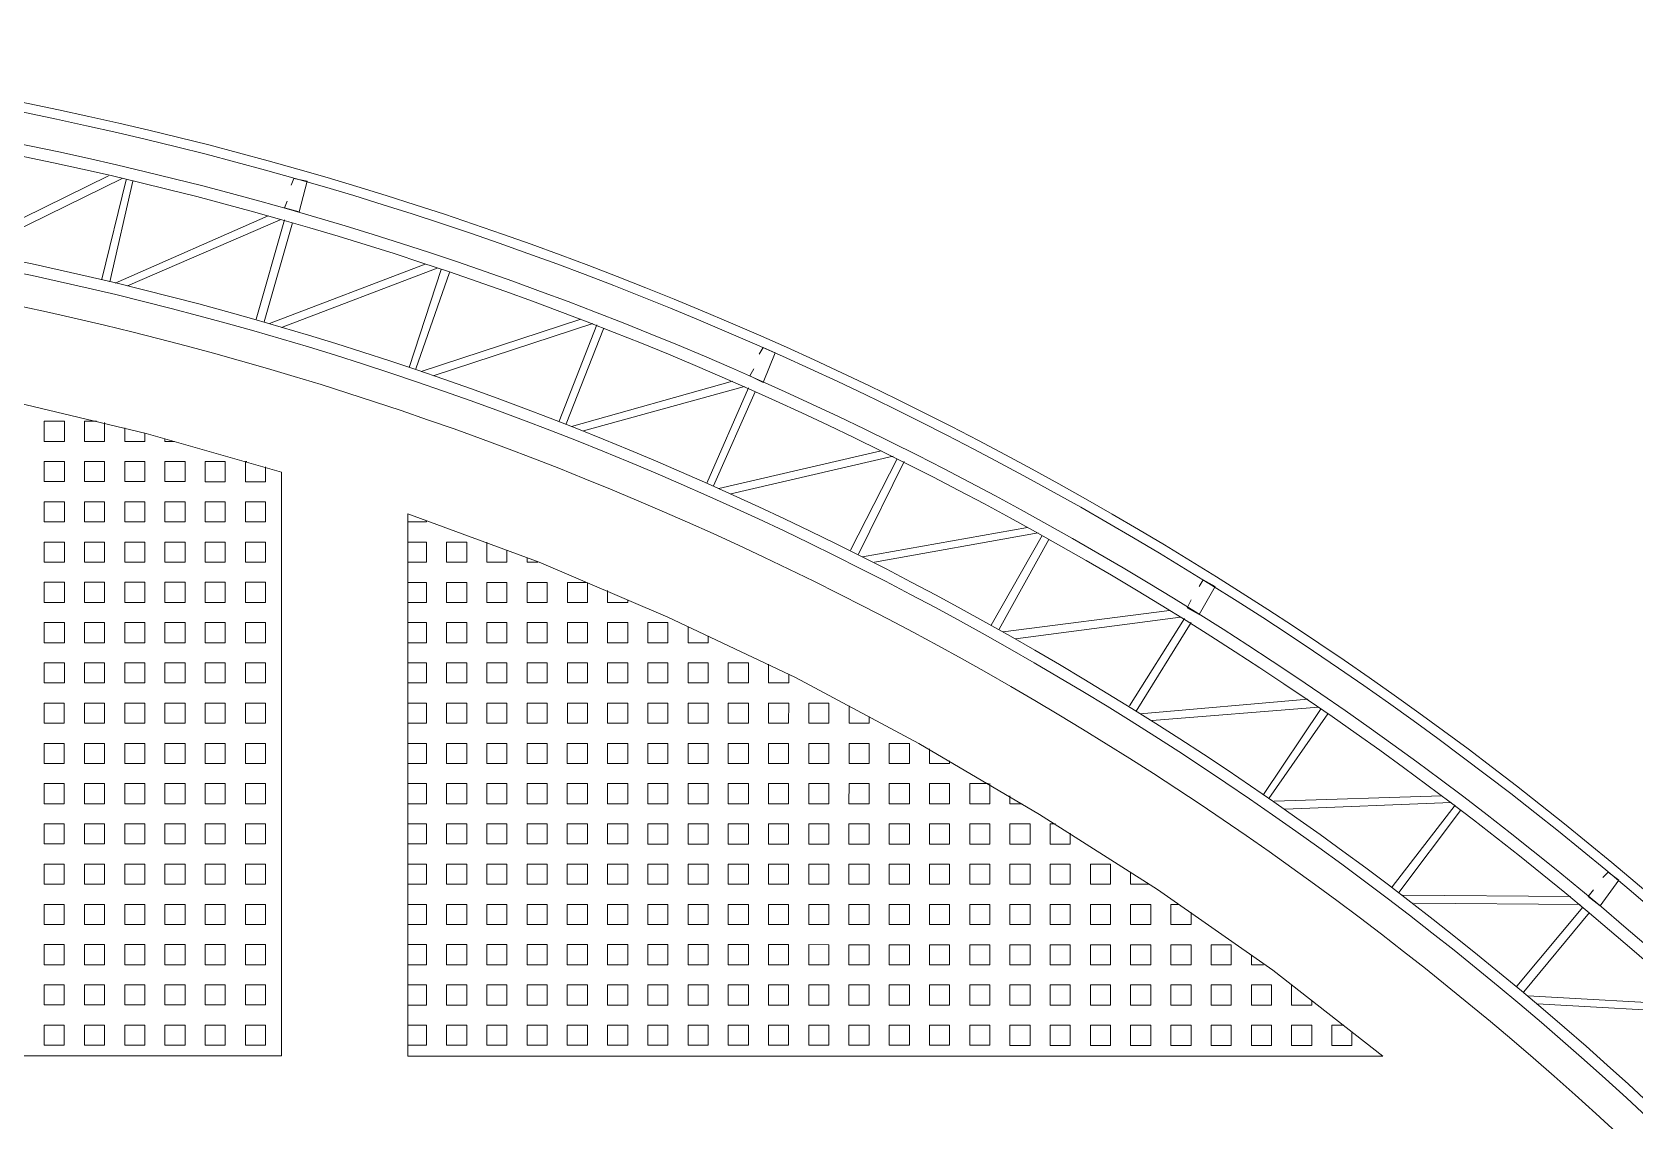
# Model space of a CAD drawing. Extents: x 3377 to 3790, y 1673 to 1846.
# Drawn here: x 3527.58 to 3532.64, y 1755.6 to 1759.04 of the extents above; entities that cross this region are included whole.
import ezdxf

# ---------------------------------------------------------------- set-up
doc = ezdxf.new("R2010")
doc.units = 0
doc.header["$LTSCALE"] = 2
doc.layers.add('PDF7_0', color=7, linetype='Continuous', true_color=0xc6c6c6)
doc.layers.add('PDF7_04-DETALHE', color=7, linetype='Continuous', true_color=0xc6c6c6)

msp = doc.modelspace()

# ---------------------------------------------------------------- linework, layer by layer
at = {"layer": 'PDF7_0', "color": 7, "lineweight": 0}
msp.add_lwpolyline([(3535.3864, 1752.8449), (3535.4118, 1752.8576, 0.281721), (3525.3159, 1759.0363, 0.281573), (3515.2191, 1752.859), (3515.2488, 1752.8463, -0.281585), (3525.3159, 1759.0067, -0.281456)], format="xyb", close=True, dxfattribs=at)
for points in [[(3535.1368, 1753.0988, 0.27384), (3525.3159, 1758.9051, 0.27384), (3515.4942, 1753.1002), (3515.8454, 1752.9055, -0.273455), (3525.3159, 1758.5073, -0.273821), (3534.7856, 1752.9042), (3534.739, 1752.9889), (3535.0902, 1753.1877), (3535.1368, 1753.0988), (3535.2129, 1752.9042), (3534.6713, 1752.9042, 0.272283), (3525.3158, 1758.4058, 0.272651), (3515.9597, 1752.9055), (3515.8454, 1752.9055), (3515.4434, 1752.9055)], [(3535.086, 1753.1158, 0.272189), (3525.3159, 1758.8713, 0.272189), (3515.545, 1753.1171), (3515.8285, 1752.9563, -0.272462), (3525.3159, 1758.5454), (3525.3159, 1758.8713), (3525.3159, 1758.5454, -0.272294), (3534.8025, 1752.955)]]:
    msp.add_lwpolyline(points, format="xyb", dxfattribs=at)
for points in [[(3527.8209, 1758.5833), (3527.347, 1758.3506)], [(3527.8632, 1758.5749), (3527.3893, 1758.3422)], [(3527.7997, 1758.2575), (3527.8759, 1758.5706)], [(3527.8251, 1758.2491), (3527.8971, 1758.5664)], [(3528.3964, 1758.5537), (3528.4048, 1758.5748), (3528.4472, 1758.5664), (3528.4218, 1758.4691), (3528.3752, 1758.4818), (3528.3837, 1758.5029)], [(3528.3244, 1758.4564), (3527.842, 1758.2448)], [(3528.3625, 1758.4437), (3527.8801, 1758.2364)], [(3528.2863, 1758.1305), (3528.3752, 1758.4437)], [(3528.3117, 1758.1221), (3528.4006, 1758.4352)], [(3528.8195, 1758.304), (3528.3286, 1758.1178)], [(3528.8576, 1758.2913), (3528.3667, 1758.1052)], [(3528.7687, 1757.9782), (3528.8703, 1758.2871)], [(3528.7899, 1757.9739), (3528.8957, 1758.2786)], [(3529.3104, 1758.1305), (3528.8068, 1757.9655)], [(3529.3484, 1758.1178), (3528.8449, 1757.9528)], [(3529.2426, 1757.8089), (3529.3611, 1758.1135)], [(3529.2638, 1757.8004), (3529.3823, 1758.1009)], [(3529.8731, 1758.0204), (3529.8858, 1758.0416), (3529.9239, 1758.0246), (3529.8858, 1757.9316), (3529.8435, 1757.9527), (3529.8562, 1757.9739)], [(3529.7885, 1757.9358), (3529.2807, 1757.792)], [(3529.8266, 1757.9189), (3529.3188, 1757.7793)], [(3529.7081, 1757.6142), (3529.8393, 1757.9146)], [(3529.7292, 1757.6057), (3529.8604, 1757.9019)], [(3530.2582, 1757.7157), (3529.7462, 1757.5973)], [(3530.2963, 1757.6988), (3529.7842, 1757.5804)], [(3530.1608, 1757.4026), (3530.309, 1757.6903)], [(3528.3666, 1755.8075), (3528.3667, 1757.6482)], [(3530.1862, 1757.3899), (3530.3301, 1757.6819)], [(3528.7643, 1755.8074), (3528.7644, 1757.5169)], [(3530.7194, 1757.4745), (3530.1989, 1757.3814)], [(3530.7532, 1757.4576), (3530.237, 1757.3645)], [(3530.6051, 1757.1656), (3530.7659, 1757.4491)], [(3530.6305, 1757.1529), (3530.7871, 1757.4364)], [(3531.261, 1757.2883), (3531.2737, 1757.3094), (3531.3118, 1757.2883), (3531.261, 1757.1994), (3531.2229, 1757.2206), (3531.2356, 1757.246)], [(3531.1679, 1757.2121), (3530.6432, 1757.1445)], [(3531.2018, 1757.191), (3530.6813, 1757.1233)], [(3531.041, 1756.9117), (3531.2145, 1757.1867)], [(3531.0621, 1756.8948), (3531.2356, 1757.174)], [(3531.6037, 1756.9328), (3531.0748, 1756.8863)], [(3531.6376, 1756.9074), (3531.1129, 1756.8651)], [(3531.4641, 1756.6324), (3531.6461, 1756.9032)], [(3531.481, 1756.6197), (3531.6672, 1756.8863)], [(3532.0269, 1756.6281), (3531.4979, 1756.6112)], [(3532.0565, 1756.607), (3531.5318, 1756.5858)], [(3531.8703, 1756.3404), (3532.0692, 1756.5985)], [(3531.8914, 1756.3235), (3532.0861, 1756.5816)], [(3532.5346, 1756.37), (3532.5516, 1756.3869), (3532.5854, 1756.3615), (3532.5262, 1756.2811), (3532.4881, 1756.3107), (3532.505, 1756.3319)], [(3532.4331, 1756.3107), (3531.9041, 1756.315)], [(3532.4627, 1756.2853), (3531.938, 1756.2896)], [(3532.2638, 1756.0272), (3532.4712, 1756.2769)], [(3532.2849, 1756.0103), (3532.4923, 1756.2599)], [(3532.8223, 1755.968), (3532.2976, 1755.9976)], [(3532.852, 1755.9426), (3532.3273, 1755.9722)]]:
    msp.add_lwpolyline(points, dxfattribs=at)
for points in [[(3522.2691, 1757.6486), (3522.269, 1755.8079), (3528.3666, 1755.8075), (3528.3667, 1757.6482), (3527.9393, 1757.7709), (3527.512, 1757.8725), (3527.0761, 1757.9571), (3526.6403, 1758.0206), (3526.2002, 1758.0672), (3525.7601, 1758.0969), (3525.3158, 1758.1054), (3524.8757, 1758.0969), (3524.4314, 1758.0673), (3523.9956, 1758.0208), (3523.5555, 1757.9574), (3523.1239, 1757.8728), (3522.6923, 1757.7712)], [(3531.8406, 1755.8072), (3531.4937, 1756.0781), (3531.1298, 1756.332), (3530.7574, 1756.569), (3530.3766, 1756.7933), (3529.9873, 1757.0006), (3529.5853, 1757.1911), (3529.1791, 1757.3646), (3528.7644, 1757.5169), (3528.7643, 1755.8074)]]:
    msp.add_lwpolyline(points, close=True, dxfattribs=at)
at = {"layer": 'PDF7_04-DETALHE', "lineweight": 0}
for points in [[(3527.6812, 1757.809), (3527.6812, 1757.7455), (3527.6177, 1757.7455), (3527.6177, 1757.809)], [(3527.6812, 1757.682), (3527.6812, 1757.6186), (3527.6177, 1757.6186), (3527.6177, 1757.6821)], [(3527.8081, 1757.682), (3527.8081, 1757.6186), (3527.7447, 1757.6186), (3527.7447, 1757.682)], [(3527.9351, 1757.682), (3527.9351, 1757.6186), (3527.8716, 1757.6186), (3527.8716, 1757.682)], [(3528.062, 1757.682), (3528.062, 1757.6186), (3527.9986, 1757.6186), (3527.9986, 1757.682)], [(3528.189, 1757.682), (3528.189, 1757.6185), (3528.1255, 1757.6185), (3528.1255, 1757.682)], [(3527.6812, 1757.5551), (3527.6812, 1757.4916), (3527.6177, 1757.4916), (3527.6177, 1757.5551)], [(3527.8081, 1757.5551), (3527.8081, 1757.4916), (3527.7447, 1757.4916), (3527.7447, 1757.5551)], [(3527.9351, 1757.5551), (3527.9351, 1757.4916), (3527.8716, 1757.4916), (3527.8716, 1757.5551)], [(3528.062, 1757.5551), (3528.062, 1757.4916), (3527.9985, 1757.4916), (3527.9986, 1757.5551)], [(3528.189, 1757.5551), (3528.189, 1757.4916), (3528.1255, 1757.4916), (3528.1255, 1757.5551)], [(3528.3159, 1757.5551), (3528.3159, 1757.4916), (3528.2524, 1757.4916), (3528.2524, 1757.5551)], [(3527.6812, 1757.4282), (3527.6812, 1757.3647), (3527.6177, 1757.3647), (3527.6177, 1757.4282)], [(3527.8081, 1757.4281), (3527.8081, 1757.3647), (3527.7447, 1757.3647), (3527.7447, 1757.4282)], [(3527.9351, 1757.4281), (3527.9351, 1757.3647), (3527.8716, 1757.3647), (3527.8716, 1757.4281)], [(3528.062, 1757.4281), (3528.062, 1757.3647), (3527.9985, 1757.3647), (3527.9985, 1757.4281)], [(3528.189, 1757.4281), (3528.189, 1757.3647), (3528.1255, 1757.3647), (3528.1255, 1757.4281)], [(3528.3159, 1757.4281), (3528.3159, 1757.3646), (3528.2524, 1757.3646), (3528.2524, 1757.4281)], [(3528.9506, 1757.4281), (3528.9506, 1757.3646), (3528.8872, 1757.3646), (3528.8872, 1757.4281)], [(3527.6812, 1757.3012), (3527.6812, 1757.2377), (3527.6177, 1757.2377), (3527.6177, 1757.3012)], [(3527.8081, 1757.3012), (3527.8081, 1757.2377), (3527.7446, 1757.2377), (3527.7446, 1757.3012)], [(3527.9351, 1757.3012), (3527.9351, 1757.2377), (3527.8716, 1757.2377), (3527.8716, 1757.3012)], [(3528.062, 1757.3012), (3528.062, 1757.2377), (3527.9985, 1757.2377), (3527.9985, 1757.3012)], [(3528.189, 1757.3012), (3528.1889, 1757.2377), (3528.1255, 1757.2377), (3528.1255, 1757.3012)], [(3528.3159, 1757.3012), (3528.3159, 1757.2377), (3528.2524, 1757.2377), (3528.2524, 1757.3012)], [(3528.9506, 1757.3011), (3528.9506, 1757.2377), (3528.8871, 1757.2377), (3528.8871, 1757.3011)], [(3529.0776, 1757.3011), (3529.0776, 1757.2376), (3529.0141, 1757.2377), (3529.0141, 1757.3011)], [(3529.2045, 1757.3011), (3529.2045, 1757.2376), (3529.141, 1757.2376), (3529.141, 1757.3011)], [(3527.6812, 1757.1743), (3527.6812, 1757.1108), (3527.6177, 1757.1108), (3527.6177, 1757.1743)], [(3527.8081, 1757.1743), (3527.8081, 1757.1108), (3527.7446, 1757.1108), (3527.7446, 1757.1743)], [(3527.9351, 1757.1743), (3527.9351, 1757.1108), (3527.8716, 1757.1108), (3527.8716, 1757.1743)], [(3528.062, 1757.1742), (3528.062, 1757.1108), (3527.9985, 1757.1108), (3527.9985, 1757.1742)], [(3528.1889, 1757.1742), (3528.1889, 1757.1108), (3528.1255, 1757.1108), (3528.1255, 1757.1742)], [(3528.3159, 1757.1742), (3528.3159, 1757.1108), (3528.2524, 1757.1108), (3528.2524, 1757.1742)], [(3528.9506, 1757.1742), (3528.9506, 1757.1107), (3528.8871, 1757.1107), (3528.8871, 1757.1742)], [(3529.0776, 1757.1742), (3529.0776, 1757.1107), (3529.0141, 1757.1107), (3529.0141, 1757.1742)], [(3529.2045, 1757.1742), (3529.2045, 1757.1107), (3529.141, 1757.1107), (3529.141, 1757.1742)], [(3529.3314, 1757.1742), (3529.3314, 1757.1107), (3529.268, 1757.1107), (3529.268, 1757.1742)], [(3529.4584, 1757.1742), (3529.4584, 1757.1107), (3529.3949, 1757.1107), (3529.3949, 1757.1742)], [(3529.5853, 1757.1741), (3529.5853, 1757.1107), (3529.5219, 1757.1107), (3529.5219, 1757.1741)], [(3527.6812, 1757.0473), (3527.6812, 1756.9839), (3527.6177, 1756.9839), (3527.6177, 1757.0473)], [(3527.8081, 1757.0473), (3527.8081, 1756.9838), (3527.7446, 1756.9838), (3527.7446, 1757.0473)], [(3527.935, 1757.0473), (3527.935, 1756.9838), (3527.8716, 1756.9838), (3527.8716, 1757.0473)], [(3528.062, 1757.0473), (3528.062, 1756.9838), (3527.9985, 1756.9838), (3527.9985, 1757.0473)], [(3528.1889, 1757.0473), (3528.1889, 1756.9838), (3528.1255, 1756.9838), (3528.1255, 1757.0473)], [(3528.3159, 1757.0473), (3528.3159, 1756.9838), (3528.2524, 1756.9838), (3528.2524, 1757.0473)], [(3528.9506, 1757.0472), (3528.9506, 1756.9838), (3528.8871, 1756.9838), (3528.8871, 1757.0472)], [(3529.0775, 1757.0472), (3529.0775, 1756.9838), (3529.0141, 1756.9838), (3529.0141, 1757.0472)], [(3529.2045, 1757.0472), (3529.2045, 1756.9838), (3529.141, 1756.9838), (3529.141, 1757.0472)], [(3529.3314, 1757.0472), (3529.3314, 1756.9837), (3529.268, 1756.9837), (3529.268, 1757.0472)], [(3529.4584, 1757.0472), (3529.4584, 1756.9837), (3529.3949, 1756.9837), (3529.3949, 1757.0472)], [(3529.5853, 1757.0472), (3529.5853, 1756.9837), (3529.5219, 1756.9837), (3529.5219, 1757.0472)], [(3529.7123, 1757.0472), (3529.7123, 1756.9837), (3529.6488, 1756.9837), (3529.6488, 1757.0472)], [(3529.8392, 1757.0472), (3529.8392, 1756.9837), (3529.7757, 1756.9837), (3529.7757, 1757.0472)], [(3527.6811, 1756.9204), (3527.6811, 1756.8569), (3527.6177, 1756.8569), (3527.6177, 1756.9204)], [(3527.8081, 1756.9204), (3527.8081, 1756.8569), (3527.7446, 1756.8569), (3527.7446, 1756.9204)], [(3527.935, 1756.9204), (3527.935, 1756.8569), (3527.8716, 1756.8569), (3527.8716, 1756.9204)], [(3528.062, 1756.9204), (3528.062, 1756.8569), (3527.9985, 1756.8569), (3527.9985, 1756.9204)], [(3528.1889, 1756.9203), (3528.1889, 1756.8569), (3528.1255, 1756.8569), (3528.1255, 1756.9203)], [(3528.3159, 1756.9203), (3528.3159, 1756.8569), (3528.2524, 1756.8569), (3528.2524, 1756.9203)], [(3528.9506, 1756.9203), (3528.9506, 1756.8568), (3528.8871, 1756.8568), (3528.8871, 1756.9203)], [(3529.0775, 1756.9203), (3529.0775, 1756.8568), (3529.0141, 1756.8568), (3529.0141, 1756.9203)], [(3529.2045, 1756.9203), (3529.2045, 1756.8568), (3529.141, 1756.8568), (3529.141, 1756.9203)], [(3529.3314, 1756.9203), (3529.3314, 1756.8568), (3529.268, 1756.8568), (3529.268, 1756.9203)], [(3529.4584, 1756.9203), (3529.4584, 1756.8568), (3529.3949, 1756.8568), (3529.3949, 1756.9203)], [(3529.5853, 1756.9203), (3529.5853, 1756.8568), (3529.5218, 1756.8568), (3529.5218, 1756.9203)], [(3529.7123, 1756.9202), (3529.7123, 1756.8568), (3529.6488, 1756.8568), (3529.6488, 1756.9202)], [(3529.8392, 1756.9202), (3529.8392, 1756.8568), (3529.7757, 1756.8568), (3529.7757, 1756.9202)], [(3529.9662, 1756.9202), (3529.9661, 1756.8568), (3529.9027, 1756.8568), (3529.9027, 1756.9202)], [(3530.0931, 1756.9202), (3530.0931, 1756.8567), (3530.0296, 1756.8568), (3530.0296, 1756.9202)], [(3527.6811, 1756.7934), (3527.6811, 1756.73), (3527.6177, 1756.73), (3527.6177, 1756.7934)], [(3527.8081, 1756.7934), (3527.8081, 1756.73), (3527.7446, 1756.73), (3527.7446, 1756.7934)], [(3527.935, 1756.7934), (3527.935, 1756.7299), (3527.8716, 1756.7299), (3527.8716, 1756.7934)], [(3528.062, 1756.7934), (3528.062, 1756.7299), (3527.9985, 1756.7299), (3527.9985, 1756.7934)], [(3528.1889, 1756.7934), (3528.1889, 1756.7299), (3528.1254, 1756.7299), (3528.1254, 1756.7934)], [(3528.3159, 1756.7934), (3528.3159, 1756.7299), (3528.2524, 1756.7299), (3528.2524, 1756.7934)], [(3528.9506, 1756.7933), (3528.9506, 1756.7299), (3528.8871, 1756.7299), (3528.8871, 1756.7934)], [(3529.0775, 1756.7933), (3529.0775, 1756.7299), (3529.0141, 1756.7299), (3529.0141, 1756.7933)], [(3529.2045, 1756.7933), (3529.2045, 1756.7299), (3529.141, 1756.7299), (3529.141, 1756.7933)], [(3529.3314, 1756.7933), (3529.3314, 1756.7299), (3529.2679, 1756.7299), (3529.2679, 1756.7933)], [(3529.4584, 1756.7933), (3529.4584, 1756.7298), (3529.3949, 1756.7298), (3529.3949, 1756.7933)], [(3529.5853, 1756.7933), (3529.5853, 1756.7298), (3529.5218, 1756.7298), (3529.5218, 1756.7933)], [(3529.7123, 1756.7933), (3529.7123, 1756.7298), (3529.6488, 1756.7298), (3529.6488, 1756.7933)], [(3529.8392, 1756.7933), (3529.8392, 1756.7298), (3529.7757, 1756.7298), (3529.7757, 1756.7933)], [(3529.9661, 1756.7933), (3529.9661, 1756.7298), (3529.9027, 1756.7298), (3529.9027, 1756.7933)], [(3530.0931, 1756.7933), (3530.0931, 1756.7298), (3530.0296, 1756.7298), (3530.0296, 1756.7933)], [(3530.22, 1756.7933), (3530.22, 1756.7298), (3530.1566, 1756.7298), (3530.1566, 1756.7933)], [(3530.347, 1756.7933), (3530.347, 1756.7298), (3530.2835, 1756.7298), (3530.2835, 1756.7933)], [(3527.6811, 1756.6665), (3527.6811, 1756.603), (3527.6177, 1756.603), (3527.6177, 1756.6665)], [(3527.8081, 1756.6665), (3527.8081, 1756.603), (3527.7446, 1756.603), (3527.7446, 1756.6665)], [(3527.935, 1756.6665), (3527.935, 1756.603), (3527.8715, 1756.603), (3527.8715, 1756.6665)], [(3528.062, 1756.6665), (3528.062, 1756.603), (3527.9985, 1756.603), (3527.9985, 1756.6665)], [(3528.1889, 1756.6665), (3528.1889, 1756.603), (3528.1254, 1756.603), (3528.1254, 1756.6665)], [(3528.3159, 1756.6664), (3528.3159, 1756.603), (3528.2524, 1756.603), (3528.2524, 1756.6665)], [(3528.9506, 1756.6664), (3528.9506, 1756.6029), (3528.8871, 1756.6029), (3528.8871, 1756.6664)], [(3529.0775, 1756.6664), (3529.0775, 1756.6029), (3529.014, 1756.6029), (3529.0141, 1756.6664)], [(3529.2045, 1756.6664), (3529.2045, 1756.6029), (3529.141, 1756.6029), (3529.141, 1756.6664)], [(3529.3314, 1756.6664), (3529.3314, 1756.6029), (3529.2679, 1756.6029), (3529.2679, 1756.6664)], [(3529.4584, 1756.6664), (3529.4584, 1756.6029), (3529.3949, 1756.6029), (3529.3949, 1756.6664)], [(3529.5853, 1756.6664), (3529.5853, 1756.6029), (3529.5218, 1756.6029), (3529.5218, 1756.6664)], [(3529.7122, 1756.6664), (3529.7122, 1756.6029), (3529.6488, 1756.6029), (3529.6488, 1756.6664)], [(3529.8392, 1756.6663), (3529.8392, 1756.6029), (3529.7757, 1756.6029), (3529.7757, 1756.6664)], [(3529.9661, 1756.6663), (3529.9661, 1756.6029), (3529.9027, 1756.6029), (3529.9027, 1756.6663)], [(3530.0931, 1756.6663), (3530.0931, 1756.6029), (3530.0296, 1756.6029), (3530.0296, 1756.6663)], [(3530.22, 1756.6663), (3530.22, 1756.6028), (3530.1565, 1756.6029), (3530.1566, 1756.6663)], [(3530.347, 1756.6663), (3530.347, 1756.6028), (3530.2835, 1756.6028), (3530.2835, 1756.6663)], [(3530.4739, 1756.6663), (3530.4739, 1756.6028), (3530.4104, 1756.6028), (3530.4104, 1756.6663)], [(3527.6811, 1756.5395), (3527.6811, 1756.4761), (3527.6176, 1756.4761), (3527.6177, 1756.5395)], [(3527.8081, 1756.5395), (3527.8081, 1756.4761), (3527.7446, 1756.4761), (3527.7446, 1756.5395)], [(3527.935, 1756.5395), (3527.935, 1756.4761), (3527.8715, 1756.4761), (3527.8715, 1756.5395)], [(3528.062, 1756.5395), (3528.062, 1756.476), (3527.9985, 1756.4761), (3527.9985, 1756.5395)], [(3528.1889, 1756.5395), (3528.1889, 1756.476), (3528.1254, 1756.476), (3528.1254, 1756.5395)], [(3528.3158, 1756.5395), (3528.3158, 1756.476), (3528.2524, 1756.476), (3528.2524, 1756.5395)], [(3528.9506, 1756.5395), (3528.9506, 1756.476), (3528.8871, 1756.476), (3528.8871, 1756.5395)], [(3529.0775, 1756.5395), (3529.0775, 1756.476), (3529.014, 1756.476), (3529.014, 1756.5395)], [(3529.2045, 1756.5394), (3529.2045, 1756.476), (3529.141, 1756.476), (3529.141, 1756.5394)], [(3529.3314, 1756.5394), (3529.3314, 1756.476), (3529.2679, 1756.476), (3529.2679, 1756.5394)], [(3529.4583, 1756.5394), (3529.4583, 1756.476), (3529.3949, 1756.476), (3529.3949, 1756.5394)], [(3529.5853, 1756.5394), (3529.5853, 1756.4759), (3529.5218, 1756.4759), (3529.5218, 1756.5394)], [(3529.7122, 1756.5394), (3529.7122, 1756.4759), (3529.6488, 1756.4759), (3529.6488, 1756.5394)], [(3529.8392, 1756.5394), (3529.8392, 1756.4759), (3529.7757, 1756.4759), (3529.7757, 1756.5394)], [(3529.9661, 1756.5394), (3529.9661, 1756.4759), (3529.9027, 1756.4759), (3529.9027, 1756.5394)], [(3530.0931, 1756.5394), (3530.0931, 1756.4759), (3530.0296, 1756.4759), (3530.0296, 1756.5394)], [(3530.22, 1756.5394), (3530.22, 1756.4759), (3530.1565, 1756.4759), (3530.1565, 1756.5394)], [(3530.347, 1756.5394), (3530.347, 1756.4759), (3530.2835, 1756.4759), (3530.2835, 1756.5394)], [(3530.4739, 1756.5394), (3530.4739, 1756.4759), (3530.4104, 1756.4759), (3530.4104, 1756.5394)], [(3530.6009, 1756.5394), (3530.6008, 1756.4759), (3530.5374, 1756.4759), (3530.5374, 1756.5394)], [(3530.7278, 1756.5393), (3530.7278, 1756.4759), (3530.6643, 1756.4759), (3530.6643, 1756.5393)], [(3527.6811, 1756.4126), (3527.6811, 1756.3491), (3527.6176, 1756.3491), (3527.6176, 1756.4126)], [(3527.8081, 1756.4126), (3527.8081, 1756.3491), (3527.7446, 1756.3491), (3527.7446, 1756.4126)], [(3527.935, 1756.4126), (3527.935, 1756.3491), (3527.8715, 1756.3491), (3527.8715, 1756.4126)], [(3528.0619, 1756.4126), (3528.0619, 1756.3491), (3527.9985, 1756.3491), (3527.9985, 1756.4126)], [(3528.1889, 1756.4126), (3528.1889, 1756.3491), (3528.1254, 1756.3491), (3528.1254, 1756.4126)], [(3528.3158, 1756.4126), (3528.3158, 1756.3491), (3528.2524, 1756.3491), (3528.2524, 1756.4126)], [(3528.9506, 1756.4125), (3528.9506, 1756.349), (3528.8871, 1756.349), (3528.8871, 1756.4125)], [(3529.0775, 1756.4125), (3529.0775, 1756.349), (3529.014, 1756.349), (3529.014, 1756.4125)], [(3529.2045, 1756.4125), (3529.2044, 1756.349), (3529.141, 1756.349), (3529.141, 1756.4125)], [(3529.3314, 1756.4125), (3529.3314, 1756.349), (3529.2679, 1756.349), (3529.2679, 1756.4125)], [(3529.4583, 1756.4125), (3529.4583, 1756.349), (3529.3949, 1756.349), (3529.3949, 1756.4125)], [(3529.5853, 1756.4125), (3529.5853, 1756.349), (3529.5218, 1756.349), (3529.5218, 1756.4125)], [(3529.7122, 1756.4125), (3529.7122, 1756.349), (3529.6488, 1756.349), (3529.6488, 1756.4125)], [(3529.8392, 1756.4125), (3529.8392, 1756.349), (3529.7757, 1756.349), (3529.7757, 1756.4125)], [(3529.9661, 1756.4124), (3529.9661, 1756.349), (3529.9026, 1756.349), (3529.9026, 1756.4125)], [(3530.0931, 1756.4124), (3530.0931, 1756.349), (3530.0296, 1756.349), (3530.0296, 1756.4124)], [(3530.22, 1756.4124), (3530.22, 1756.349), (3530.1565, 1756.349), (3530.1565, 1756.4124)], [(3530.347, 1756.4124), (3530.3469, 1756.349), (3530.2835, 1756.349), (3530.2835, 1756.4124)], [(3530.4739, 1756.4124), (3530.4739, 1756.3489), (3530.4104, 1756.3489), (3530.4104, 1756.4124)], [(3530.6008, 1756.4124), (3530.6008, 1756.3489), (3530.5374, 1756.3489), (3530.5374, 1756.4124)], [(3530.7278, 1756.4124), (3530.7278, 1756.3489), (3530.6643, 1756.3489), (3530.6643, 1756.4124)], [(3530.8547, 1756.4124), (3530.8547, 1756.3489), (3530.7913, 1756.3489), (3530.7913, 1756.4124)], [(3530.9817, 1756.4124), (3530.9817, 1756.3489), (3530.9182, 1756.3489), (3530.9182, 1756.4124)], [(3527.6811, 1756.2857), (3527.6811, 1756.2222), (3527.6176, 1756.2222), (3527.6176, 1756.2857)], [(3527.8081, 1756.2856), (3527.808, 1756.2222), (3527.7446, 1756.2222), (3527.7446, 1756.2857)], [(3527.935, 1756.2856), (3527.935, 1756.2222), (3527.8715, 1756.2222), (3527.8715, 1756.2856)], [(3528.0619, 1756.2856), (3528.0619, 1756.2222), (3527.9985, 1756.2222), (3527.9985, 1756.2856)], [(3528.1889, 1756.2856), (3528.1889, 1756.2221), (3528.1254, 1756.2222), (3528.1254, 1756.2856)], [(3528.3158, 1756.2856), (3528.3158, 1756.2221), (3528.2524, 1756.2221), (3528.2524, 1756.2856)], [(3528.9506, 1756.2856), (3528.9505, 1756.2221), (3528.8871, 1756.2221), (3528.8871, 1756.2856)], [(3529.0775, 1756.2856), (3529.0775, 1756.2221), (3529.014, 1756.2221), (3529.014, 1756.2856)], [(3529.2044, 1756.2856), (3529.2044, 1756.2221), (3529.141, 1756.2221), (3529.141, 1756.2856)], [(3529.3314, 1756.2855), (3529.3314, 1756.2221), (3529.2679, 1756.2221), (3529.2679, 1756.2855)], [(3529.4583, 1756.2855), (3529.4583, 1756.2221), (3529.3949, 1756.2221), (3529.3949, 1756.2855)], [(3529.5853, 1756.2855), (3529.5853, 1756.2221), (3529.5218, 1756.2221), (3529.5218, 1756.2855)], [(3529.7122, 1756.2855), (3529.7122, 1756.222), (3529.6487, 1756.2221), (3529.6487, 1756.2855)], [(3529.8392, 1756.2855), (3529.8392, 1756.222), (3529.7757, 1756.222), (3529.7757, 1756.2855)], [(3529.9661, 1756.2855), (3529.9661, 1756.222), (3529.9026, 1756.222), (3529.9026, 1756.2855)], [(3530.0931, 1756.2855), (3530.0931, 1756.222), (3530.0296, 1756.222), (3530.0296, 1756.2855)], [(3530.22, 1756.2855), (3530.22, 1756.222), (3530.1565, 1756.222), (3530.1565, 1756.2855)], [(3530.3469, 1756.2855), (3530.3469, 1756.222), (3530.2835, 1756.222), (3530.2835, 1756.2855)], [(3530.4739, 1756.2855), (3530.4739, 1756.222), (3530.4104, 1756.222), (3530.4104, 1756.2855)], [(3530.6008, 1756.2855), (3530.6008, 1756.222), (3530.5374, 1756.222), (3530.5374, 1756.2855)], [(3530.7278, 1756.2855), (3530.7278, 1756.222), (3530.6643, 1756.222), (3530.6643, 1756.2855)], [(3530.8547, 1756.2854), (3530.8547, 1756.222), (3530.7912, 1756.222), (3530.7913, 1756.2854)], [(3530.9817, 1756.2854), (3530.9817, 1756.222), (3530.9182, 1756.222), (3530.9182, 1756.2854)], [(3531.1086, 1756.2854), (3531.1086, 1756.222), (3531.0451, 1756.222), (3531.0451, 1756.2854)], [(3527.6811, 1756.1587), (3527.6811, 1756.0952), (3527.6176, 1756.0952), (3527.6176, 1756.1587)], [(3527.808, 1756.1587), (3527.808, 1756.0952), (3527.7446, 1756.0952), (3527.7446, 1756.1587)], [(3527.935, 1756.1587), (3527.935, 1756.0952), (3527.8715, 1756.0952), (3527.8715, 1756.1587)], [(3528.0619, 1756.1587), (3528.0619, 1756.0952), (3527.9985, 1756.0952), (3527.9985, 1756.1587)], [(3528.1889, 1756.1587), (3528.1889, 1756.0952), (3528.1254, 1756.0952), (3528.1254, 1756.1587)], [(3528.3158, 1756.1587), (3528.3158, 1756.0952), (3528.2523, 1756.0952), (3528.2523, 1756.1587)], [(3528.9505, 1756.1586), (3528.9505, 1756.0952), (3528.8871, 1756.0952), (3528.8871, 1756.1586)], [(3529.0775, 1756.1586), (3529.0775, 1756.0951), (3529.014, 1756.0951), (3529.014, 1756.1586)], [(3529.2044, 1756.1586), (3529.2044, 1756.0951), (3529.141, 1756.0951), (3529.141, 1756.1586)], [(3529.3314, 1756.1586), (3529.3314, 1756.0951), (3529.2679, 1756.0951), (3529.2679, 1756.1586)], [(3529.4583, 1756.1586), (3529.4583, 1756.0951), (3529.3948, 1756.0951), (3529.3949, 1756.1586)], [(3529.5853, 1756.1586), (3529.5853, 1756.0951), (3529.5218, 1756.0951), (3529.5218, 1756.1586)], [(3529.7122, 1756.1586), (3529.7122, 1756.0951), (3529.6487, 1756.0951), (3529.6487, 1756.1586)], [(3529.8392, 1756.1586), (3529.8392, 1756.0951), (3529.7757, 1756.0951), (3529.7757, 1756.1586)], [(3529.9661, 1756.1586), (3529.9661, 1756.0951), (3529.9026, 1756.0951), (3529.9026, 1756.1586)], [(3530.093, 1756.1585), (3530.093, 1756.0951), (3530.0296, 1756.0951), (3530.0296, 1756.1586)], [(3530.22, 1756.1585), (3530.22, 1756.0951), (3530.1565, 1756.0951), (3530.1565, 1756.1585)], [(3530.3469, 1756.1585), (3530.3469, 1756.0951), (3530.2835, 1756.0951), (3530.2835, 1756.1585)], [(3530.4739, 1756.1585), (3530.4739, 1756.0951), (3530.4104, 1756.0951), (3530.4104, 1756.1585)], [(3530.6008, 1756.1585), (3530.6008, 1756.095), (3530.5373, 1756.095), (3530.5374, 1756.1585)], [(3530.7278, 1756.1585), (3530.7278, 1756.095), (3530.6643, 1756.095), (3530.6643, 1756.1585)], [(3530.8547, 1756.1585), (3530.8547, 1756.095), (3530.7912, 1756.095), (3530.7912, 1756.1585)], [(3530.9817, 1756.1585), (3530.9817, 1756.095), (3530.9182, 1756.095), (3530.9182, 1756.1585)], [(3531.1086, 1756.1585), (3531.1086, 1756.095), (3531.0451, 1756.095), (3531.0451, 1756.1585)], [(3531.2355, 1756.1585), (3531.2355, 1756.095), (3531.1721, 1756.095), (3531.1721, 1756.1585)], [(3531.3625, 1756.1585), (3531.3625, 1756.095), (3531.299, 1756.095), (3531.299, 1756.1585)], [(3527.6811, 1756.0318), (3527.6811, 1755.9683), (3527.6176, 1755.9683), (3527.6176, 1756.0318)], [(3527.808, 1756.0318), (3527.808, 1755.9683), (3527.7446, 1755.9683), (3527.7446, 1756.0318)], [(3527.935, 1756.0317), (3527.935, 1755.9683), (3527.8715, 1755.9683), (3527.8715, 1756.0318)], [(3528.0619, 1756.0317), (3528.0619, 1755.9683), (3527.9984, 1755.9683), (3527.9985, 1756.0317)], [(3528.1889, 1756.0317), (3528.1889, 1755.9683), (3528.1254, 1755.9683), (3528.1254, 1756.0317)], [(3528.3158, 1756.0317), (3528.3158, 1755.9683), (3528.2523, 1755.9683), (3528.2523, 1756.0317)], [(3528.9505, 1756.0317), (3528.9505, 1755.9682), (3528.8871, 1755.9682), (3528.8871, 1756.0317)], [(3529.0775, 1756.0317), (3529.0775, 1755.9682), (3529.014, 1755.9682), (3529.014, 1756.0317)], [(3529.2044, 1756.0317), (3529.2044, 1755.9682), (3529.1409, 1755.9682), (3529.141, 1756.0317)], [(3529.3314, 1756.0317), (3529.3314, 1755.9682), (3529.2679, 1755.9682), (3529.2679, 1756.0317)], [(3529.4583, 1756.0316), (3529.4583, 1755.9682), (3529.3948, 1755.9682), (3529.3948, 1756.0317)], [(3529.5853, 1756.0316), (3529.5853, 1755.9682), (3529.5218, 1755.9682), (3529.5218, 1756.0316)], [(3529.7122, 1756.0316), (3529.7122, 1755.9682), (3529.6487, 1755.9682), (3529.6487, 1756.0316)], [(3529.8391, 1756.0316), (3529.8391, 1755.9681), (3529.7757, 1755.9682), (3529.7757, 1756.0316)], [(3529.9661, 1756.0316), (3529.9661, 1755.9681), (3529.9026, 1755.9681), (3529.9026, 1756.0316)], [(3530.093, 1756.0316), (3530.093, 1755.9681), (3530.0296, 1755.9681), (3530.0296, 1756.0316)], [(3530.22, 1756.0316), (3530.22, 1755.9681), (3530.1565, 1755.9681), (3530.1565, 1756.0316)], [(3530.3469, 1756.0316), (3530.3469, 1755.9681), (3530.2835, 1755.9681), (3530.2835, 1756.0316)], [(3530.4739, 1756.0316), (3530.4739, 1755.9681), (3530.4104, 1755.9681), (3530.4104, 1756.0316)], [(3530.6008, 1756.0316), (3530.6008, 1755.9681), (3530.5373, 1755.9681), (3530.5373, 1756.0316)], [(3530.7278, 1756.0316), (3530.7278, 1755.9681), (3530.6643, 1755.9681), (3530.6643, 1756.0316)], [(3530.8547, 1756.0316), (3530.8547, 1755.9681), (3530.7912, 1755.9681), (3530.7912, 1756.0316)], [(3530.9817, 1756.0315), (3530.9816, 1755.9681), (3530.9182, 1755.9681), (3530.9182, 1756.0316)], [(3531.1086, 1756.0315), (3531.1086, 1755.9681), (3531.0451, 1755.9681), (3531.0451, 1756.0315)], [(3531.2355, 1756.0315), (3531.2355, 1755.9681), (3531.1721, 1755.9681), (3531.1721, 1756.0315)], [(3531.3625, 1756.0315), (3531.3625, 1755.968), (3531.299, 1755.9681), (3531.299, 1756.0315)], [(3531.4894, 1756.0315), (3531.4894, 1755.968), (3531.426, 1755.968), (3531.426, 1756.0315)], [(3527.6811, 1755.9048), (3527.6811, 1755.8413), (3527.6176, 1755.8414), (3527.6176, 1755.9048)], [(3527.808, 1755.9048), (3527.808, 1755.8413), (3527.7445, 1755.8413), (3527.7446, 1755.9048)], [(3527.935, 1755.9048), (3527.935, 1755.8413), (3527.8715, 1755.8413), (3527.8715, 1755.9048)], [(3528.0619, 1755.9048), (3528.0619, 1755.8413), (3527.9984, 1755.8413), (3527.9984, 1755.9048)], [(3528.1889, 1755.9048), (3528.1889, 1755.8413), (3528.1254, 1755.8413), (3528.1254, 1755.9048)], [(3528.3158, 1755.9048), (3528.3158, 1755.8413), (3528.2523, 1755.8413), (3528.2523, 1755.9048)], [(3528.9505, 1755.9047), (3528.9505, 1755.8413), (3528.8871, 1755.8413), (3528.8871, 1755.9047)], [(3529.0775, 1755.9047), (3529.0775, 1755.8413), (3529.014, 1755.8413), (3529.014, 1755.9047)], [(3529.2044, 1755.9047), (3529.2044, 1755.8412), (3529.1409, 1755.8413), (3529.1409, 1755.9047)], [(3529.3314, 1755.9047), (3529.3314, 1755.8412), (3529.2679, 1755.8412), (3529.2679, 1755.9047)], [(3529.4583, 1755.9047), (3529.4583, 1755.8412), (3529.3948, 1755.8412), (3529.3948, 1755.9047)], [(3529.5853, 1755.9047), (3529.5852, 1755.8412), (3529.5218, 1755.8412), (3529.5218, 1755.9047)], [(3529.7122, 1755.9047), (3529.7122, 1755.8412), (3529.6487, 1755.8412), (3529.6487, 1755.9047)], [(3529.8391, 1755.9047), (3529.8391, 1755.8412), (3529.7757, 1755.8412), (3529.7757, 1755.9047)], [(3529.9661, 1755.9047), (3529.9661, 1755.8412), (3529.9026, 1755.8412), (3529.9026, 1755.9047)], [(3530.093, 1755.9047), (3530.093, 1755.8412), (3530.0296, 1755.8412), (3530.0296, 1755.9047)], [(3530.22, 1755.9047), (3530.22, 1755.8412), (3530.1565, 1755.8412), (3530.1565, 1755.9047)], [(3530.3469, 1755.9046), (3530.3469, 1755.8412), (3530.2834, 1755.8412), (3530.2834, 1755.9046)], [(3530.4739, 1755.9046), (3530.4739, 1755.8412), (3530.4104, 1755.8412), (3530.4104, 1755.9046)], [(3530.6008, 1755.9046), (3530.6008, 1755.8412), (3530.5373, 1755.8412), (3530.5373, 1755.9046)], [(3530.7278, 1755.9046), (3530.7277, 1755.8411), (3530.6643, 1755.8411), (3530.6643, 1755.9046)], [(3530.8547, 1755.9046), (3530.8547, 1755.8411), (3530.7912, 1755.8411), (3530.7912, 1755.9046)], [(3530.9816, 1755.9046), (3530.9816, 1755.8411), (3530.9182, 1755.8411), (3530.9182, 1755.9046)], [(3531.1086, 1755.9046), (3531.1086, 1755.8411), (3531.0451, 1755.8411), (3531.0451, 1755.9046)], [(3531.2355, 1755.9046), (3531.2355, 1755.8411), (3531.1721, 1755.8411), (3531.1721, 1755.9046)], [(3531.3625, 1755.9046), (3531.3625, 1755.8411), (3531.299, 1755.8411), (3531.299, 1755.9046)], [(3531.4894, 1755.9046), (3531.4894, 1755.8411), (3531.4259, 1755.8411), (3531.4259, 1755.9046)], [(3531.6164, 1755.9046), (3531.6164, 1755.8411), (3531.5529, 1755.8411), (3531.5529, 1755.9046)]]:
    msp.add_lwpolyline(points, close=True, dxfattribs=at)
for points in [[(3527.8082, 1757.8048), (3527.8081, 1757.7455), (3527.7447, 1757.7455), (3527.7447, 1757.809), (3527.7828, 1757.809)], [(3527.8716, 1757.7878), (3527.8716, 1757.7455), (3527.9351, 1757.7455), (3527.9351, 1757.7709)], [(3527.9986, 1757.754), (3527.9986, 1757.7455), (3528.0282, 1757.7455)], [(3528.3159, 1757.6651), (3528.3159, 1757.6185), (3528.2524, 1757.6185), (3528.2525, 1757.682), (3528.2567, 1757.682)], [(3528.7644, 1757.4916), (3528.8237, 1757.4916), (3528.8237, 1757.4958)], [(3528.7644, 1757.4281), (3528.8237, 1757.4281), (3528.8237, 1757.3646), (3528.7644, 1757.3646)], [(3529.0141, 1757.4281), (3529.0141, 1757.3646), (3529.0776, 1757.3646), (3529.0776, 1757.4027)], [(3529.141, 1757.3773), (3529.141, 1757.3646), (3529.1749, 1757.3646)], [(3528.7644, 1757.3011), (3528.8237, 1757.3011), (3528.8237, 1757.2377), (3528.7644, 1757.2377)], [(3529.3315, 1757.3011), (3529.3315, 1757.2376), (3529.268, 1757.2376), (3529.268, 1757.3011), (3529.3272, 1757.3011)], [(3529.3949, 1757.2757), (3529.3949, 1757.2376), (3529.4584, 1757.2376), (3529.4584, 1757.2461)], [(3528.7644, 1757.1742), (3528.8237, 1757.1742), (3528.8237, 1757.1107), (3528.7644, 1757.1107)], [(3529.6488, 1757.1614), (3529.6488, 1757.1107), (3529.7123, 1757.1107), (3529.7123, 1757.1318)], [(3528.7644, 1757.0473), (3528.8237, 1757.0472), (3528.8237, 1756.9838), (3528.7644, 1756.9838)], [(3529.9027, 1757.0429), (3529.9027, 1756.9837), (3529.9662, 1756.9837), (3529.9662, 1757.0091)], [(3528.7644, 1756.9203), (3528.8237, 1756.9203), (3528.8236, 1756.8568), (3528.7644, 1756.8568)], [(3530.1566, 1756.9118), (3530.1566, 1756.8567), (3530.22, 1756.8567), (3530.22, 1756.8779)], [(3528.7644, 1756.7934), (3528.8236, 1756.7934), (3528.8236, 1756.7299), (3528.7644, 1756.7299)], [(3530.4104, 1756.7763), (3530.4104, 1756.7298), (3530.4739, 1756.7298), (3530.4739, 1756.7382)], [(3528.7644, 1756.6664), (3528.8236, 1756.6664), (3528.8236, 1756.6029), (3528.7644, 1756.6029)], [(3530.6009, 1756.6663), (3530.6009, 1756.6028), (3530.5374, 1756.6028), (3530.5374, 1756.6663), (3530.5966, 1756.6663)], [(3530.6643, 1756.6282), (3530.6643, 1756.6028), (3530.7024, 1756.6028)], [(3528.7644, 1756.5395), (3528.8236, 1756.5395), (3528.8236, 1756.476), (3528.7644, 1756.476)], [(3530.8547, 1756.5097), (3530.8547, 1756.4759), (3530.7913, 1756.4759), (3530.7913, 1756.5393), (3530.8082, 1756.5393)], [(3528.7644, 1756.4125), (3528.8236, 1756.4125), (3528.8236, 1756.3491), (3528.7644, 1756.3491)], [(3531.0451, 1756.387), (3531.0451, 1756.3489), (3531.1044, 1756.3489)], [(3528.7644, 1756.2856), (3528.8236, 1756.2856), (3528.8236, 1756.2221), (3528.7644, 1756.2221)], [(3531.2356, 1756.26), (3531.2356, 1756.2219), (3531.1721, 1756.222), (3531.1721, 1756.2854), (3531.1975, 1756.2854)], [(3528.7644, 1756.1586), (3528.8236, 1756.1586), (3528.8236, 1756.0952), (3528.7644, 1756.0952)], [(3531.426, 1756.1246), (3531.426, 1756.095), (3531.464, 1756.095)], [(3528.7644, 1756.0317), (3528.8236, 1756.0317), (3528.8236, 1755.9682), (3528.7643, 1755.9682)], [(3531.5529, 1756.0315), (3531.5529, 1755.968), (3531.6164, 1755.968), (3531.6164, 1755.9807)], [(3528.7643, 1755.9047), (3528.8236, 1755.9047), (3528.8236, 1755.8413), (3528.7643, 1755.8413)], [(3531.7433, 1755.8834), (3531.7433, 1755.8411), (3531.6798, 1755.8411), (3531.6798, 1755.9046), (3531.7179, 1755.9046)]]:
    msp.add_lwpolyline(points, dxfattribs=at)

doc.saveas('drawing.dxf')
